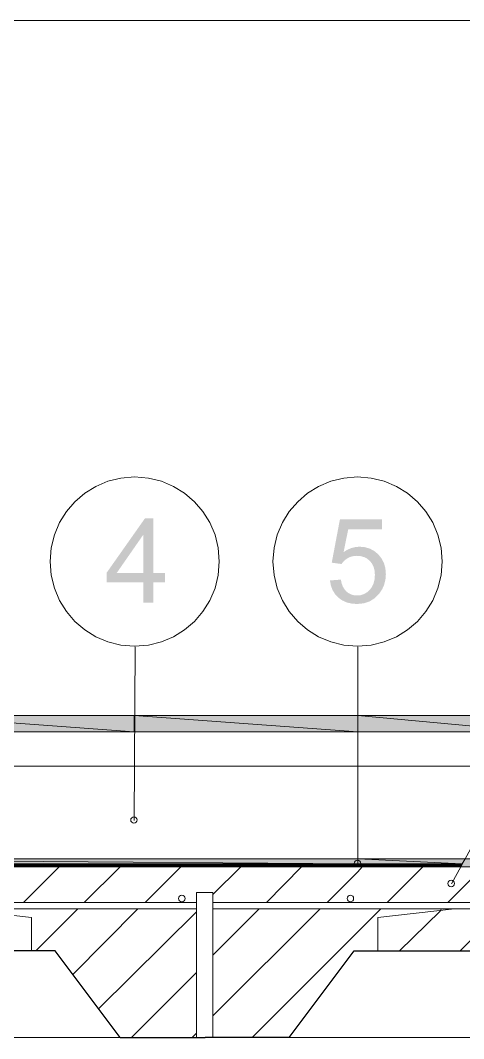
# Model space of a CAD drawing. Header units: millimetres. Extents: x 0 to 5940, y 0 to 8400.
# Drawn here: x 5090 to 5353, y 7796 to 8400 of the extents above; entities that cross this region are included whole.
import ezdxf

# ---------------------------------------------------------------- set-up
doc = ezdxf.new("R2010")
doc.units = ezdxf.units.MM
doc.header["$LTSCALE"] = 20
for name, color, linetype in [('0-MARCO-A3', 8, 'Continuous'), ('1-CORTE-LINEAS', 7, 'Continuous'), ('1-CORTE-RELLENOS', 9, 'Continuous')]:
    doc.layers.add(name, color=color, linetype=linetype)

msp = doc.modelspace()

# ---------------------------------------------------------------- hatches: boundary and pattern name
at = {"layer": '1-CORTE-RELLENOS'}
h = msp.add_hatch(color=7, dxfattribs=at)
h.dxf.hatch_style = 1
h.paths.add_polyline_path([(5169.1, 8054.79), (5169.1, 8066.75), (5175.83, 8066.75), (5175.83, 8072.37), (5169.1, 8072.37), (5169.1, 8104.78), (5164.09, 8104.78), (5141.27, 8072.37), (5141.27, 8066.75), (5162.99, 8066.75), (5162.99, 8054.79)])
h.paths.add_polyline_path([(5147.33, 8072.37), (5162.99, 8094.92), (5162.99, 8072.37)])
h = msp.add_hatch(color=7, dxfattribs=at)
h.dxf.hatch_style = 1
h.paths.add_polyline_path([(5273.69, 8067.91), (5280.14, 8068.4), (5280.61, 8066.2), (5281.32, 8064.29), (5282.27, 8062.67), (5283.45, 8061.35), (5284.81, 8060.31), (5286.31, 8059.57), (5287.95, 8059.13), (5289.73, 8058.98), (5291.85, 8059.18), (5293.81, 8059.81), (5295.6, 8060.84), (5297.23, 8062.29), (5298.58, 8064.1), (5299.54, 8066.19), (5300.12, 8068.56), (5300.32, 8071.22), (5300.13, 8073.69), (5299.57, 8075.9), (5298.64, 8077.83), (5297.34, 8079.48), (5295.76, 8080.81), (5293.95, 8081.75), (5291.9, 8082.32), (5289.62, 8082.51), (5288.17, 8082.43), (5286.8, 8082.17), (5285.5, 8081.74), (5284.28, 8081.14), (5283.15, 8080.42), (5282.15, 8079.61), (5281.28, 8078.69), (5280.53, 8077.66), (5274.74, 8078.44), (5279.59, 8104.12), (5304.45, 8104.12), (5304.45, 8098.22), (5284.5, 8098.22), (5281.8, 8084.77), (5284.08, 8086.15), (5286.42, 8087.13), (5288.82, 8087.72), (5291.28, 8087.92), (5294.42, 8087.63), (5297.31, 8086.78), (5299.94, 8085.37), (5302.3, 8083.4), (5304.27, 8080.97), (5305.69, 8078.21), (5306.54, 8075.12), (5306.82, 8071.71), (5306.57, 8068.44), (5305.83, 8065.4), (5304.59, 8062.59), (5302.85, 8060.03), (5300.23, 8057.37), (5297.17, 8055.47), (5293.67, 8054.34), (5289.73, 8053.96), (5286.47, 8054.2), (5283.53, 8054.91), (5280.91, 8056.1), (5278.6, 8057.77), (5276.68, 8059.83), (5275.22, 8062.2), (5274.23, 8064.89)])
h = msp.add_hatch(color=7, dxfattribs=at)
h.dxf.hatch_style = 1
h.paths.add_polyline_path([(5025.66, 7978.58), (5025.66, 7978.17), (5157.74, 7978.17), (5157.74, 7987.9), (5025.66, 7987.9)])
h = msp.add_hatch(color=7, dxfattribs=at)
h.dxf.hatch_style = 1
h.paths.add_polyline_path([(5157.74, 7978.17), (5290.24, 7978.17), (5290.24, 7987.9), (5157.74, 7987.9)])
h = msp.add_hatch(color=7, dxfattribs=at)
h.dxf.hatch_style = 1
h.paths.add_polyline_path([(5394.81, 7978.17), (5400.32, 7987.9), (5290.24, 7987.9), (5290.24, 7978.17)])
h = msp.add_hatch(color=7, dxfattribs=at)
h.dxf.hatch_style = 1
h.paths.add_polyline_path([(5290.24, 7902.81), (4913.9, 7902.81), (4913.9, 7899.84), (5288.97, 7899.84), (5290.24, 7899.84)])
h = msp.add_hatch(color=7, dxfattribs=at)
h.dxf.hatch_style = 1
h.paths.add_polyline_path([(4913.9, 7899.43), (5288.56, 7899.43), (5288.97, 7899.84), (4913.9, 7899.84)])
h = msp.add_hatch(color=7, dxfattribs=at)
h.dxf.hatch_style = 1
h.paths.add_polyline_path([(4913.9, 7899), (5288.13, 7899), (5288.56, 7899.43), (4913.9, 7899.43)])
h = msp.add_hatch(color=7, dxfattribs=at)
h.dxf.hatch_style = 1
h.paths.add_polyline_path([(5288.13, 7899), (4913.9, 7899), (4913.9, 7898.58), (5288.13, 7898.58)])
h = msp.add_hatch(color=7, dxfattribs=at)
h.dxf.hatch_style = 1
h.paths.add_polyline_path([(4913.9, 7898.16), (5288.13, 7898.16), (5288.13, 7898.58), (4913.9, 7898.58)])
h = msp.add_hatch(color=7, dxfattribs=at)
h.dxf.hatch_style = 1
h.paths.add_polyline_path([(5288.56, 7899.43), (5288.13, 7899), (5290.24, 7899), (5290.24, 7899.43)])
h = msp.add_hatch(color=7, dxfattribs=at)
h.dxf.hatch_style = 1
h.paths.add_polyline_path([(5288.13, 7899), (5288.13, 7898.58), (5290.24, 7898.58), (5290.24, 7899)])
h = msp.add_hatch(color=7, dxfattribs=at)
h.dxf.hatch_style = 1
h.paths.add_polyline_path([(5290.24, 7898.16), (5290.24, 7898.58), (5288.13, 7898.58), (5288.13, 7898.16)])
h = msp.add_hatch(color=7, dxfattribs=at)
h.dxf.hatch_style = 1
h.paths.add_polyline_path([(5290.24, 7899.43), (5290.24, 7899.84), (5288.97, 7899.84), (5288.56, 7899.43)])
h = msp.add_hatch(color=7, dxfattribs=at)
h.dxf.hatch_style = 1
h.paths.add_polyline_path([(5291.09, 7899.84), (5352.06, 7899.84), (5353.74, 7902.81), (5290.24, 7902.81), (5290.24, 7899.84)])
h = msp.add_hatch(color=7, dxfattribs=at)
h.dxf.hatch_style = 1
h.paths.add_polyline_path([(5290.24, 7899.84), (5290.24, 7899.43), (5291.52, 7899.43), (5291.09, 7899.84)])
h = msp.add_hatch(color=7, dxfattribs=at)
h.dxf.hatch_style = 1
h.paths.add_polyline_path([(5290.24, 7899.43), (5290.24, 7899), (5291.52, 7899), (5291.52, 7899.43)])
h = msp.add_hatch(color=7, dxfattribs=at)
h.dxf.hatch_style = 1
h.paths.add_polyline_path([(5290.24, 7898.58), (5291.93, 7898.58), (5291.52, 7899), (5290.24, 7899)])
h = msp.add_hatch(color=7, dxfattribs=at)
h.dxf.hatch_style = 1
h.paths.add_polyline_path([(5290.24, 7898.58), (5290.24, 7898.16), (5291.93, 7898.16), (5291.93, 7898.58)])
h = msp.add_hatch(color=7, dxfattribs=at)
h.dxf.hatch_style = 1
h.paths.add_polyline_path([(5291.09, 7899.84), (5291.52, 7899.43), (5351.9, 7899.43), (5352.06, 7899.73), (5352.06, 7899.84)])
h = msp.add_hatch(color=7, dxfattribs=at)
h.dxf.hatch_style = 1
h.paths.add_polyline_path([(5291.52, 7899), (5351.63, 7899), (5351.7, 7899.07), (5351.9, 7899.43), (5291.52, 7899.43)])
h = msp.add_hatch(color=7, dxfattribs=at)
h.dxf.hatch_style = 1
h.paths.add_polyline_path([(5351.63, 7899), (5291.52, 7899), (5291.93, 7898.58), (5351.2, 7898.58), (5351.43, 7898.58), (5351.63, 7898.95)])
h = msp.add_hatch(color=7, dxfattribs=at)
h.dxf.hatch_style = 1
h.paths.add_polyline_path([(5351.2, 7898.16), (5351.2, 7898.58), (5291.93, 7898.58), (5291.93, 7898.16)])
h = msp.add_hatch(color=7, dxfattribs=at)
h.dxf.hatch_style = 1
h.paths.add_polyline_path([(5512.92, 7898.16), (5514.61, 7902.81), (5353.74, 7902.81), (5351.2, 7898.16)])

# ---------------------------------------------------------------- linework, layer by layer
at = {"layer": '0-MARCO-A3', "lineweight": 0}
msp.add_lwpolyline([(0, 8400), (5940, 8400), (5940, 0), (0, 0)], close=True, dxfattribs=at)
at = {"layer": '1-CORTE-LINEAS', "color": 7, "lineweight": 15}
for p, q in [((5158.17, 8028.54), (5157.74, 7925.67)), ((5290.24, 8028.54), (5290.24, 7899.84)), ((5422.32, 8028.54), (5345.71, 7887.99)), ((4717.9, 7987.9), (5614.09, 7987.9)), ((4718.74, 7978.17), (5614.09, 7978.17)), ((4718.74, 7957.85), (5614.09, 7957.85)), ((4791.48, 7902.81), (5614.09, 7902.81)), ((4913.9, 7796.97), (5614.09, 7796.97))]:
    msp.add_line(p, q, dxfattribs=at)
at = {"layer": '1-CORTE-LINEAS', "color": 7, "lineweight": 5}
for p, q in [((5290.24, 7987.9), (5157.74, 7987.9)), ((5400.32, 7987.9), (5290.24, 7987.9)), ((5290.24, 7902.81), (4913.9, 7902.81)), ((4913.9, 7902.81), (5290.24, 7899.84)), ((4913.9, 7902.81), (5290.24, 7899.84)), ((5288.97, 7899.84), (4913.9, 7899.84)), ((4913.9, 7899.84), (5288.56, 7899.43)), ((4913.9, 7899.84), (5288.56, 7899.43)), ((5288.56, 7899.43), (4913.9, 7899.43)), ((4913.9, 7899.43), (5288.13, 7899)), ((4913.9, 7899.43), (5288.13, 7899)), ((5288.13, 7899), (4913.9, 7899)), ((4913.9, 7899), (5288.13, 7898.58)), ((4913.9, 7899), (5288.13, 7898.58)), ((5288.13, 7898.58), (4913.9, 7898.58)), ((4913.9, 7898.16), (5288.13, 7898.16)), ((5288.13, 7898.16), (4913.9, 7898.16)), ((5092.12, 7877), (5113.29, 7898.16)), ((5128.12, 7877), (5149.28, 7898.16)), ((5164.1, 7877), (5185.26, 7898.16)), ((5204.31, 7881.64), (5220.81, 7898.16)), ((5236.06, 7877), (5256.81, 7898.16)), ((5288.13, 7899), (5288.56, 7899.43)), ((5290.24, 7899), (5288.13, 7899)), ((5288.13, 7899), (5290.24, 7898.58)), ((5288.13, 7899), (5290.24, 7898.58)), ((5288.13, 7898.58), (5288.13, 7899)), ((5290.24, 7898.58), (5288.13, 7898.58)), ((5288.13, 7898.58), (5290.24, 7898.16)), ((5288.13, 7898.58), (5290.24, 7898.16)), ((5290.24, 7898.16), (5288.13, 7898.16)), ((5288.13, 7898.16), (5290.24, 7898.16)), ((5290.24, 7898.16), (5288.13, 7898.16)), ((5288.56, 7899.43), (5288.97, 7899.84)), ((5288.56, 7899.43), (5290.24, 7899)), ((5290.24, 7899.84), (5288.97, 7899.84)), ((5288.97, 7899.84), (5290.24, 7899.43)), ((5288.97, 7899.84), (5290.24, 7899.43)), ((5353.74, 7902.81), (5290.24, 7902.81)), ((5290.24, 7902.81), (5352.06, 7899.84)), ((5290.24, 7902.81), (5352.06, 7899.84)), ((5290.24, 7899.84), (5290.24, 7902.81)), ((5290.24, 7899.84), (5291.52, 7899.43)), ((5290.24, 7899.43), (5290.24, 7899.84)), ((5291.52, 7899.43), (5290.24, 7899.43)), ((5290.24, 7899.43), (5291.52, 7899)), ((5290.24, 7899.43), (5291.52, 7899)), ((5290.24, 7899), (5290.24, 7899.43)), ((5291.52, 7899), (5290.24, 7899)), ((5290.24, 7899), (5291.93, 7898.58)), ((5290.24, 7899), (5291.93, 7898.58)), ((5290.24, 7898.58), (5290.24, 7899)), ((5290.24, 7895.2), (5292.79, 7898.16)), ((5352.06, 7899.84), (5291.09, 7899.84)), ((5291.09, 7899.84), (5351.9, 7899.43)), ((5291.09, 7899.84), (5351.9, 7899.43)), ((5291.52, 7899.43), (5291.09, 7899.84)), ((5351.9, 7899.43), (5291.52, 7899.43)), ((5291.52, 7899.43), (5351.63, 7899)), ((5291.52, 7899.43), (5351.63, 7899)), ((5291.52, 7899), (5291.52, 7899.43)), ((5351.63, 7899), (5291.52, 7899)), ((5291.52, 7899), (5351.43, 7898.58)), ((5291.52, 7899), (5351.43, 7898.58)), ((5291.93, 7898.58), (5291.52, 7899)), ((5351.2, 7898.58), (5291.93, 7898.58)), ((5291.93, 7898.58), (5351.2, 7898.16)), ((5291.93, 7898.58), (5351.2, 7898.16)), ((5351.2, 7898.16), (5291.93, 7898.16)), ((5307.6, 7877), (5328.77, 7898.16)), ((5343.58, 7877), (5364.75, 7898.16)), ((5351.43, 7898.58), (5351.2, 7898.58)), ((5351.2, 7898.58), (5351.43, 7898.58)), ((5351.2, 7898.16), (5351.2, 7898.58)), ((5351.63, 7899), (5351.7, 7899.07)), ((5351.63, 7898.95), (5351.63, 7899)), ((5352.06, 7899.84), (5353.74, 7902.81)), ((5352.06, 7899.73), (5352.06, 7899.84)), ((5272.04, 7877), (5290.24, 7895.2)), ((5099.33, 7848.21), (5124.3, 7873.18)), ((5121.34, 7834.24), (5159.86, 7873.18)), ((5204.31, 7845.66), (5231.83, 7873.18)), ((5204.31, 7809.68), (5267.81, 7873.18)), ((5227.59, 7796.97), (5303.79, 7873.18)), ((5338.93, 7871.91), (5339.78, 7873.18)), ((5136.58, 7813.91), (5194.58, 7871.48)), ((5314.8, 7848.21), (5338.93, 7871.91)), ((5350.78, 7848.21), (5373.64, 7871.06)), ((5156.05, 7796.97), (5194.58, 7835.5)), ((5192.03, 7796.97), (5194.58, 7799.52))]:
    msp.add_line(p, q, dxfattribs=at)
at = {"layer": '1-CORTE-LINEAS', "color": 7, "lineweight": 9}
for p, q in [((4906.28, 7877), (5194.58, 7877)), ((4906.28, 7873.18), (5194.58, 7873.18)), ((5204.31, 7877), (5500.22, 7877)), ((5204.31, 7873.18), (5500.22, 7873.18))]:
    msp.add_line(p, q, dxfattribs=at)
at = {"layer": '1-CORTE-LINEAS', "color": 7, "lineweight": 25}
for p, q in [((5110.75, 7848.21), (4982.48, 7848.21)), ((5149.28, 7796.97), (5110.75, 7848.21)), ((5149.28, 7796.97), (5199.65, 7796.97)), ((5249.6, 7796.97), (5199.65, 7796.97))]:
    msp.add_line(p, q, dxfattribs=at)
at = {"layer": '1-CORTE-LINEAS', "color": 7, "lineweight": 9}
for points in [[(5208.12, 8079.13), (5207.47, 8087.26), (5205.57, 8094.99), (5202.52, 8102.18), (5198.44, 8108.76), (5193.43, 8114.6), (5187.58, 8119.62), (5181.01, 8123.7), (5173.81, 8126.74), (5166.09, 8128.64), (5157.95, 8129.3), (5149.81, 8128.64), (5142.1, 8126.74), (5134.9, 8123.7), (5128.33, 8119.62), (5122.48, 8114.6), (5117.47, 8108.76), (5113.39, 8102.18), (5110.35, 8094.99), (5108.45, 8087.26), (5107.79, 8079.13), (5108.45, 8070.99), (5110.35, 8063.27), (5113.39, 8056.08), (5117.47, 8049.5), (5122.48, 8043.66), (5128.33, 8038.64), (5134.9, 8034.56), (5142.1, 8031.52), (5149.81, 8029.62), (5157.95, 8028.97), (5166.09, 8029.62), (5173.81, 8031.52), (5181.01, 8034.56), (5187.58, 8038.64), (5193.43, 8043.66), (5198.44, 8049.5), (5202.52, 8056.08), (5205.57, 8063.27), (5207.47, 8070.99), (5208.12, 8079.13)], [(5340.19, 8079.13), (5339.54, 8087.26), (5337.64, 8094.99), (5334.6, 8102.18), (5330.52, 8108.76), (5325.51, 8114.6), (5319.66, 8119.62), (5313.09, 8123.7), (5305.89, 8126.74), (5298.17, 8128.64), (5290.03, 8129.3), (5281.9, 8128.64), (5274.18, 8126.74), (5266.98, 8123.7), (5260.41, 8119.62), (5254.57, 8114.6), (5249.55, 8108.76), (5245.47, 8102.18), (5242.43, 8094.99), (5240.53, 8087.26), (5239.87, 8079.13), (5240.53, 8070.99), (5242.43, 8063.27), (5245.47, 8056.08), (5249.55, 8049.5), (5254.57, 8043.66), (5260.41, 8038.64), (5266.98, 8034.56), (5274.18, 8031.52), (5281.9, 8029.62), (5290.03, 8028.97), (5298.17, 8029.62), (5305.89, 8031.52), (5313.09, 8034.56), (5319.66, 8038.64), (5325.51, 8043.66), (5330.52, 8049.5), (5334.6, 8056.08), (5337.64, 8063.27), (5339.54, 8070.99), (5340.19, 8079.13)], [(5187.8, 7879.33), (5187.65, 7880.06), (5187.24, 7880.67), (5186.63, 7881.08), (5185.9, 7881.23), (5185.16, 7881.08), (5184.55, 7880.67), (5184.14, 7880.06), (5183.99, 7879.33), (5184.14, 7878.58), (5184.55, 7877.97), (5185.16, 7877.56), (5185.9, 7877.41), (5186.63, 7877.56), (5187.24, 7877.97), (5187.65, 7878.58), (5187.8, 7879.33)], [(5287.7, 7879.33), (5287.55, 7880.06), (5287.15, 7880.67), (5286.54, 7881.08), (5285.8, 7881.23), (5285.06, 7881.08), (5284.45, 7880.67), (5284.05, 7880.06), (5283.9, 7879.33), (5284.05, 7878.58), (5284.45, 7877.97), (5285.06, 7877.56), (5285.8, 7877.41), (5286.54, 7877.56), (5287.15, 7877.97), (5287.55, 7878.58), (5287.7, 7879.33)], [(5096.78, 7848.21), (5096.78, 7868.09), (5051.48, 7873.18)], [(5302.1, 7848.21), (5302.1, 7868.09), (5347.4, 7873.18)]]:
    msp.add_lwpolyline(points, dxfattribs=at)
at = {"layer": '1-CORTE-LINEAS', "color": 7, "lineweight": 5}
for points in [[(5157.74, 7987.9), (5025.66, 7987.9), (5157.74, 7978.17), (5157.74, 7987.9)], [(5025.66, 7987.9), (5157.74, 7978.17), (5025.66, 7978.17)], [(5157.74, 7987.9), (5290.24, 7978.17), (5290.24, 7987.9)], [(5157.74, 7987.9), (5290.24, 7978.17), (5157.74, 7978.17)], [(5290.24, 7987.9), (5394.81, 7978.17), (5400.32, 7987.9)], [(5290.24, 7987.9), (5394.81, 7978.17), (5290.24, 7978.17)], [(4913.9, 7898.58), (5288.13, 7898.16), (5288.13, 7898.58)], [(4913.9, 7898.58), (5288.13, 7898.16), (4913.9, 7898.16)], [(5290.24, 7899.43), (5288.56, 7899.43), (5290.24, 7899)], [(5291.09, 7899.84), (5290.24, 7899.84), (5291.52, 7899.43)], [(5291.93, 7898.58), (5290.24, 7898.58), (5291.93, 7898.16), (5291.93, 7898.58)], [(5290.24, 7898.58), (5291.93, 7898.16), (5290.24, 7898.16), (5290.24, 7898.58)], [(5512.92, 7898.16), (5351.2, 7898.16), (5353.74, 7902.81)]]:
    msp.add_lwpolyline(points, dxfattribs=at)
at = {"layer": '1-CORTE-LINEAS', "color": 7, "lineweight": 15}
for points in [[(5159.44, 7925.89), (5159.29, 7926.63), (5158.88, 7927.23), (5158.27, 7927.64), (5157.54, 7927.79), (5156.79, 7927.64), (5156.18, 7927.23), (5155.77, 7926.63), (5155.62, 7925.89), (5155.77, 7925.14), (5156.18, 7924.53), (5156.79, 7924.12), (5157.54, 7923.97), (5158.27, 7924.12), (5158.88, 7924.53), (5159.29, 7925.14), (5159.44, 7925.89)], [(5291.94, 7900.06), (5291.79, 7900.8), (5291.38, 7901.41), (5290.77, 7901.82), (5290.03, 7901.97), (5289.29, 7901.82), (5288.69, 7901.41), (5288.28, 7900.8), (5288.13, 7900.06), (5288.28, 7899.32), (5288.69, 7898.72), (5289.29, 7898.31), (5290.03, 7898.16), (5290.77, 7898.31), (5291.38, 7898.72), (5291.79, 7899.32), (5291.94, 7900.06)], [(5347.4, 7888.21), (5347.25, 7888.95), (5346.84, 7889.56), (5346.23, 7889.97), (5345.49, 7890.12), (5344.75, 7889.97), (5344.14, 7889.56), (5343.73, 7888.95), (5343.58, 7888.21), (5343.73, 7887.47), (5344.14, 7886.86), (5344.75, 7886.45), (5345.49, 7886.3), (5346.23, 7886.45), (5346.84, 7886.86), (5347.25, 7887.47), (5347.4, 7888.21)], [(5194.58, 7796.97), (5194.58, 7882.92), (5204.31, 7882.92), (5204.31, 7796.97)], [(5204.31, 7796.97), (5204.31, 7882.92), (5194.58, 7882.92), (5194.58, 7796.97)]]:
    msp.add_lwpolyline(points, dxfattribs=at)
at = {"layer": '1-CORTE-LINEAS', "color": 7, "lineweight": 25}
msp.add_lwpolyline([(5249.6, 7796.97), (5288.13, 7848.21), (5416.4, 7848.21)], dxfattribs=at)

doc.saveas('drawing.dxf')
